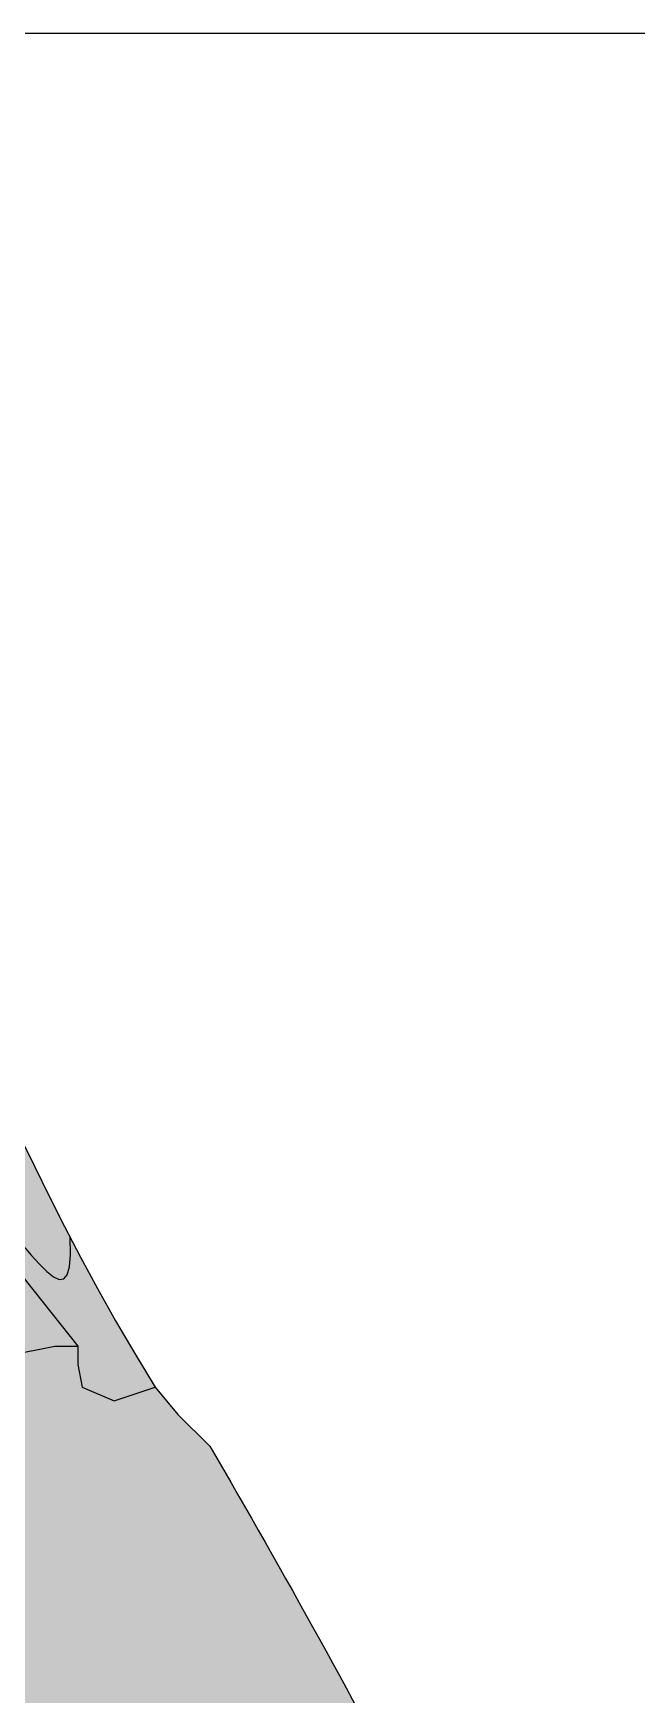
# Model space of a CAD drawing. Header units: millimetres. Extents: x 471 to 1044, y 7 to 541.
# Drawn here: x 509.58 to 518.14, y 207.8 to 231.38 of the extents above; entities that cross this region are included whole.
import ezdxf

# ---------------------------------------------------------------- set-up
doc = ezdxf.new("R2010")
doc.units = ezdxf.units.MM
for name, color, linetype in [('Images', 7, 'Continuous'), ('magpie', 4, 'Continuous'), ('magpiefill', 3, 'Continuous')]:
    doc.layers.add(name, color=color, linetype=linetype)
picture_1 = doc.add_image_def('image6.png', size_in_pixel=(273, 248))

msp = doc.modelspace()

# ---------------------------------------------------------------- hatches: boundary and pattern name
at = {"layer": 'magpiefill'}
h = msp.add_hatch(color=255, dxfattribs=at)
h.dxf.hatch_style = 1
h.paths.add_polyline_path([(507.2921377335135, 220.0089944107872), (507.1247107097585, 220.313997840224), (506.9642190303285, 220.5967244064337), (506.812618815221, 220.8529083236081), (506.6718661844329, 221.0782838059391), (506.5435517231398, 221.2697897569563), (506.4278038772291, 221.4291838375426), (506.3243855577665, 221.5594283979183), (506.2330596758177, 221.6634857883046), (506.1535891424483, 221.7443183589219), (506.0857368687241, 221.8048884599911), (506.0292657657106, 221.8481584417329), (505.9839387444736, 221.8770906543679), (505.9494791934042, 221.893887111933), (505.925452410196, 221.8977084837284), (505.9113841698682, 221.8869551028708), (505.9068002474397, 221.8600273024766), (505.9112264179298, 221.8153254156621), (505.9241884563575, 221.7512497755437), (505.9452121377419, 221.6662007152381), (505.973823237102, 221.5585785678614), (506.0097500598879, 221.4269169717933), (506.0535310332723, 221.2702827864659), (506.105907114859, 221.0878761765743), (506.1676192622513, 220.8788973068138), (506.2394084330532, 220.6425463418796), (506.3220155848682, 220.3780234464667), (506.4161816752998, 220.0845287852705), (506.5226476619517, 219.7612625229862), (506.6433223873927, 219.4052522549227), (506.784786234051, 219.0048352988445), (506.9547874693199, 218.5461764031301), (507.1610743605929, 218.0154403161576), (507.4113951752634, 217.3987917863055), (507.7134981807245, 216.682395561952), (508.0277188069591, 215.9612328352507), (508.35470580318, 215.5462267584057), (508.6372247810708, 215.1851125078559), (508.8801040590366, 214.8735429363971), (509.0881719554831, 214.6071708968244), (509.2662567888156, 214.3816492419333), (509.4191868774396, 214.1926308245191), (509.5517905397604, 214.0357684973774), (509.6688960941834, 213.9067151133037), (509.7743048583195, 213.8029633324207), (509.867710146601, 213.7293650441623), (509.9477782726655, 213.6926119452901), (510.0131755501509, 213.6993957325654), (510.0625682926949, 213.7564081027497), (510.0946228139352, 213.8703407526044), (510.1080054275096, 214.047885378891), (510.1013824470557, 214.2957336783709), (510.0232403672574, 214.445792958306), (509.8076159142475, 214.8723524352491), (509.6023212924394, 215.2884713395927), (509.4058667709439, 215.6939192242877), (509.2167984984974, 216.0887114153876), (509.0338061423386, 216.4738463313545), (508.8556152493322, 216.8505681637516), (508.6809513663428, 217.2201211041432), (508.5085400402343, 217.5837493440937), (508.3371068178715, 217.9426970751667), (508.1653772461189, 218.2982084889259), (507.9920768718409, 218.6515277769357), (507.8164696707574, 219.0029808011977), (507.6399733340103, 219.3492201054658), (507.4645439815965, 219.6859799039318)])
h = msp.add_hatch(color=253, dxfattribs=at)
h.dxf.hatch_style = 1
h.paths.add_polyline_path([(509.3375460465995, 213.8490167777616), (508.8739000363453, 214.4403402812911), (508.9906617381707, 214.1614609746802), (509.0752501766421, 213.940755842788), (509.1315428125212, 213.7714108652285), (509.1634171065701, 213.6466120216155), (509.1747505195507, 213.5595452915633), (509.1694205122249, 213.5033966546858), (509.1513045453546, 213.471352090597), (509.1242800797019, 213.4565975789109), (509.0910411627743, 213.4538759959616), (509.0495481890624, 213.4641578049635), (508.9965781398024, 213.489970365851), (508.9289079962303, 213.5338410385586), (508.8433147395824, 213.5982971830208), (508.7365753510949, 213.6858661591719), (508.605466812004, 213.7990753269465), (508.4467661035459, 213.9404520462789), (508.2568068115995, 214.1129202235696), (508.0301489406153, 214.3209899510825), (507.7609090996867, 214.5695678675473), (507.4432038979067, 214.8635606116943), (507.0711499443688, 215.2078748222529), (506.6388638481662, 215.6074171379532), (506.1404622183924, 216.0670941975249), (505.5700616641404, 216.591812639698), (505.6557937070372, 216.4684841656966), (506.3470779464632, 215.5179793078406), (506.8269332884998, 215.0673977093168), (508.4928246381884, 213.4896389326072), (509.3337444085214, 212.6346760067964), (509.8876434310835, 212.7453999849774), (510.2105546886739, 212.7453999849774)])
h = msp.add_hatch(color=253, dxfattribs=at)
h.dxf.hatch_style = 1
h.paths.add_polyline_path([(510.4914376904392, 213.5622740748163), (510.2506843823582, 214.0090233558121), (510.1013824470557, 214.2957336783709), (510.1080054275096, 214.047885378891), (510.0946228139352, 213.8703407526044), (510.0625682926949, 213.7564081027497), (510.0131755501509, 213.6993957325654), (509.9477782726655, 213.6926119452901), (509.867710146601, 213.7293650441623), (509.7743048583195, 213.8029633324207), (509.6688960941834, 213.9067151133037), (509.5517905397604, 214.0357684973774), (509.4191868774396, 214.1926308245191), (509.2662567888156, 214.3816492419333), (509.0881719554831, 214.6071708968244), (508.8801040590366, 214.8735429363971), (508.6372247810706, 215.185112507856), (508.35470580318, 215.5462267584057), (508.0277188069591, 215.9612328352507), (508.0751316443698, 215.8524163914754), (508.4839285408908, 214.9399194219312), (508.6251681129406, 214.7575672801962), (509.3375460465995, 213.8490167777616), (510.2105546886739, 212.7453999849774), (510.2105546886739, 212.4872011611235), (510.2751357986788, 212.1644526313059), (510.7272121300618, 211.9708035134154), (511.308450681455, 212.1644526313059), (511.0188311090984, 212.6397582655144), (510.7469900223895, 213.1057755623675)])
at = {"layer": 'magpiefill', "true_color": 0x010101}
h = msp.add_hatch(color=18, dxfattribs=at)
h.dxf.hatch_style = 1
edge = h.paths.add_edge_path()
edge.add_line((511.6313619390451, 186.4736741086158), (509.793200335436, 186.2857575992396))
edge.add_line((509.793200335436, 186.2857575992396), (506.6645723138579, 184.2308370188719))
edge.add_line((506.6645723138579, 184.2308370188719), (500.2285438864699, 179.5849287167221))
edge.add_line((500.2285438864699, 179.5849287167221), (496.4741925436022, 176.0111517302121))
edge.add_line((496.4741925436022, 176.0111517302121), (495.8484692223126, 176.0111517302121))
edge.add_line((495.8484692223126, 176.0111517302121), (495.2227430472406, 176.5472188716265))
edge.add_line((495.2227430472406, 176.5472188716265), (495.1333540013422, 176.9045959768396))
edge.add_line((495.1333540013422, 176.9045959768396), (493.2561783299082, 175.4750860723923))
edge.add_line((493.2561783299082, 175.4750860723923), (490.7532793371849, 173.6881975791373))
edge.add_line((490.7532793371849, 173.6881975791373), (490.4851121994895, 174.8496753964719))
edge.add_line((490.4851121994895, 174.8496753964719), (490.5745012453879, 175.4750860723923))
edge.add_line((490.5745012453879, 175.4750860723923), (491.6471726499528, 176.6365624061325))
edge.add_line((491.6471726499528, 176.6365624061325), (492.0047288335466, 176.9045959768396))
edge.add_line((492.0047288335466, 176.9045959768396), (491.7365616958512, 177.0832845294462))
edge.add_line((491.7365616958512, 177.0832845294462), (490.0381641162141, 175.921808195706))
edge.add_line((490.0381641162141, 175.921808195706), (489.5912188867217, 176.2791853009192))
edge.add_line((489.5912188867217, 176.2791853009192), (489.5912188867217, 176.5472188716265))
edge.add_line((489.5912188867217, 176.5472188716265), (488.8761036657513, 176.5472188716265))
edge.add_line((488.8761036657513, 176.5472188716265), (488.6079365280559, 176.9045959768396))
edge.add_line((488.6079365280559, 176.9045959768396), (490.932057428982, 178.1554173286804))
edge.add_line((490.932057428982, 178.1554173286804), (491.3790026584741, 178.9595165572073))
edge.add_line((491.3790026584741, 178.9595165572073), (492.1835069253436, 179.6742722512283))
edge.add_line((492.1835069253436, 179.6742722512283), (490.5745012453879, 179.406238680521))
edge.add_line((490.5745012453879, 179.406238680521), (491.8259507417495, 180.4783714797552))
edge.add_line((491.8259507417495, 180.4783714797552), (496.0272473141097, 182.8906706489306))
edge.add_line((496.0272473141097, 182.8906706489306), (499.9603767487745, 185.7496919414198))
edge.add_line((499.9603767487745, 185.7496919414198), (504.4298404588301, 188.3406796632016))
edge.add_line((504.4298404588301, 188.3406796632016), (507.1115203971333, 189.9488781202556))
edge.add_line((507.1115203971333, 189.9488781202556), (507.3796875348287, 190.9316673849837))
edge.add_line((507.3796875348287, 190.9316673849837), (508.3629698934949, 191.5570780609039))
edge.add_line((508.3629698934949, 191.5570780609039), (509.4356412980594, 191.1103559375902))
edge.add_line((509.4356412980594, 191.1103559375902), (510.1507565190302, 191.1997009556908))
edge.add_line((510.1507565190302, 191.1997009556908), (511.6703731530872, 192.4505223075314))
edge.add_line((511.6703731530872, 192.4505223075314), (512.9218255032317, 193.2546215360585))
edge.add_line((512.9218255032317, 193.2546215360585), (513.01121454913, 191.4677330428035))
edge.add_line((513.01121454913, 191.4677330428035), (512.6536555117534, 190.1275681564566))
edge.add_line((512.6536555117534, 190.1275681564566), (512.2960993281592, 189.9488781202556))
edge.add_line((512.2960993281592, 189.9488781202556), (511.7597621989855, 190.1275681564566))
edge.add_line((511.7597621989855, 190.1275681564566), (511.0446498317976, 189.4128124624358))
edge.add_line((511.0446498317976, 189.4128124624358), (512.1480193804334, 188.4747149934844))
edge.add_line((512.1480193804334, 188.4747149934844), (512.3417655642309, 189.3138611710099))
edge.add_line((512.3417655642309, 189.3138611710099), (513.2459153732141, 189.830258818718))
edge.add_line((513.2459153732141, 189.830258818718), (514.6021386597974, 189.8948085246814))
edge.add_line((514.6021386597974, 189.8948085246814), (515.3771233949881, 189.6366097008274))
edge.add_line((515.3771233949881, 189.6366097008274), (515.3771233949881, 189.0556623471559))
edge.add_line((515.3771233949881, 189.0556623471559), (514.73130373359, 188.797463523302))
edge.add_line((514.73130373359, 188.797463523302), (513.5042426670168, 188.5392646994478))
edge.add_line((513.5042426670168, 188.5392646994478), (512.0834354166452, 187.4419196980684))
edge.add_line((512.0834354166452, 187.4419196980684), (512.0834354166452, 186.6673232265064))
edge.add_line((512.0834354166452, 186.6673232265064), (513.2459153732141, 187.1191711682509))
edge.add_line((513.2459153732141, 187.1191711682509), (516.0875270201734, 188.2165161696305))
edge.add_line((516.0875270201734, 188.2165161696305), (517.9604106019281, 189.2493114650463))
edge.add_line((517.9604106019281, 189.2493114650463), (519.8332913298993, 190.6048552902798))
edge.add_line((519.8332913298993, 190.6048552902798), (522.2874134630467, 192.4122470572579))
edge.add_line((522.2874134630467, 192.4122470572579), (520.9957712864682, 191.9603991155134))
edge.add_line((520.9957712864682, 191.9603991155134), (519.7687102198945, 191.5085511737689))
edge.add_line((519.7687102198945, 191.5085511737689), (518.477068043316, 191.8312997035864))
edge.add_line((518.477068043316, 191.8312997035864), (517.3145880867471, 192.7995452930388))
edge.add_line((517.3145880867471, 192.7995452930388), (516.6041844615618, 194.2196373406416))
edge.add_line((516.6041844615618, 194.2196373406416), (516.345857167759, 195.8333799897291))
edge.add_line((516.345857167759, 195.8333799897291), (516.6687684253495, 197.3180232268896))
edge.add_line((516.6687684253495, 197.3180232268896), (518.0249917119329, 198.8026664640502))
edge.add_line((518.0249917119329, 198.8026664640502), (517.3145880867471, 198.544467640196))
edge.add_line((517.3145880867471, 198.544467640196), (513.9563189983999, 196.8016255791815))
edge.add_line((513.9563189983999, 196.8016255791815), (511.0501205338694, 195.187882930094))
edge.add_line((511.0501205338694, 195.187882930094), (509.4355699534833, 193.8968888108241))
edge.add_line((509.4355699534833, 193.8968888108241), (508.5960012545049, 192.6704458811118))
edge.add_line((508.5960012545049, 192.6704458811118), (507.6918514455217, 191.9603991155134))
edge.add_line((507.6918514455217, 191.9603991155134), (506.7231205265336, 191.7022002916594))
edge.add_line((506.7231205265336, 191.7022002916594), (506.141879121358, 191.9603991155134))
edge.add_line((506.141879121358, 191.9603991155134), (505.8189707175504, 192.3476973512943))
edge.add_line((505.8189707175504, 192.3476973512943), (505.8835518275553, 193.251391751189))
edge.add_line((505.8835518275553, 193.251391751189), (506.5293714889533, 194.7360349883495))
edge.add_line((506.5293714889533, 194.7360349883495), (506.0772980113532, 195.7042805778021))
edge.add_line((506.0772980113532, 195.7042805778021), (505.9481329375601, 194.8651344002765))
edge.add_line((505.9481329375601, 194.8651344002765), (505.3668943861674, 194.4778361644956))
edge.add_line((505.3668943861674, 194.4778361644956), (503.9460871357962, 193.6386899869701))
edge.add_line((503.9460871357962, 193.6386899869701), (503.4940136581961, 193.9614385167877))
edge.add_line((503.4940136581961, 193.9614385167877), (503.041937326813, 194.2196373406416))
edge.add_line((503.041937326813, 194.2196373406416), (502.5898638492129, 194.6714852823861))
edge.add_line((502.5898638492129, 194.6714852823861), (502.3961176654154, 195.3815320479846))
edge.add_line((502.3961176654154, 195.3815320479846), (502.4606987754203, 195.8333799897291))
edge.add_line((502.4606987754203, 195.8333799897291), (501.8794602240271, 195.9624794016561))
edge.add_line((501.8794602240271, 195.9624794016561), (501.556548966437, 196.22067822551))
edge.add_line((501.556548966437, 196.22067822551), (501.1044726350535, 196.6725261672545))
edge.add_line((501.1044726350535, 196.6725261672545), (500.7169802674587, 197.1889238149627))
edge.add_line((500.7169802674587, 197.1889238149627), (500.9107264512561, 198.1571694044151))
edge.add_line((500.9107264512561, 198.1571694044151), (500.7169802674587, 198.1571694044151))
edge.add_line((500.7169802674587, 198.1571694044151), (500.1357417160655, 198.3508185223056))
edge.add_line((500.1357417160655, 198.3508185223056), (499.5545031646727, 198.8672161700135))
edge.add_line((499.5545031646727, 198.8672161700135), (499.2315919070822, 199.5127132296486))
edge.add_line((499.2315919070822, 199.5127132296486), (499.3607569808753, 200.0936605833201))
edge.add_line((499.3607569808753, 200.0936605833201), (499.489919200885, 200.739157642955))
edge.add_line((499.489919200885, 200.739157642955), (499.1670107970774, 200.8037073489186))
edge.add_line((499.1670107970774, 200.8037073489186), (498.5211882818969, 201.3846547025901))
edge.add_line((498.5211882818969, 201.3846547025901), (498.1336959143016, 202.1592496905578))
edge.add_line((498.1336959143016, 202.1592496905578), (498.1982770243064, 202.8692964561562))
edge.add_line((498.1982770243064, 202.8692964561562), (499.2961730170871, 203.5793432217547))
edge.add_line((499.2961730170871, 203.5793432217547), (500.7815642312464, 204.3539396933168))
edge.add_line((500.7815642312464, 204.3539396933168), (501.8148762602393, 205.1930858708422))
edge.add_line((501.8148762602393, 205.1930858708422), (502.7190260692225, 205.9676823424043))
edge.add_line((502.7190260692225, 205.9676823424043), (502.8481911430151, 206.0967817543312))
edge.add_line((502.8481911430151, 206.0967817543312), (503.1711024006056, 206.2258811662582))
edge.add_line((503.1711024006056, 206.2258811662582), (503.5585947682009, 206.5486296960757))
edge.add_line((503.5585947682009, 206.5486296960757), (503.6231758782058, 206.8068285199297))
edge.add_line((503.6231758782058, 206.8068285199297), (503.6231758782058, 207.0004776378203))
edge.add_line((503.6231758782058, 207.0004776378203), (503.5585947682009, 207.2586764616742))
edge.add_line((503.5585947682009, 207.2586764616742), (503.3648485844035, 207.4523255795648))
edge.add_line((503.3648485844035, 207.4523255795648), (503.1711024006056, 207.5814249914918))
edge.add_line((503.1711024006056, 207.5814249914918), (502.91277225302, 207.6459746974554))
edge.add_line((502.91277225302, 207.6459746974554), (503.1065184368179, 207.7750741093823))
edge.add_line((503.1065184368179, 207.7750741093823), (503.3648485844035, 207.7750741093823))
edge.add_line((503.3648485844035, 207.7750741093823), (503.6231758782058, 207.8396238153457))
edge.add_line((503.6231758782058, 207.8396238153457), (504.0752522095888, 207.8396238153457))
edge.add_line((504.0752522095888, 207.8396238153457), (504.3335795033915, 207.8396238153457))
edge.add_line((504.3335795033915, 207.8396238153457), (504.527325687189, 207.9041735213093))
edge.add_line((504.527325687189, 207.9041735213093), (504.7210718709869, 208.0332729332363))
edge.add_line((504.7210718709869, 208.0332729332363), (504.8502369447795, 208.3560214630538))
edge.add_line((504.8502369447795, 208.3560214630538), (504.9148209085672, 208.5496705809442))
edge.add_line((504.9148209085672, 208.5496705809442), (504.656490760982, 208.8078694047983))
edge.add_line((504.656490760982, 208.8078694047983), (503.8169220620036, 209.2597173465429))
edge.add_line((503.8169220620036, 209.2597173465429), (504.9148209085672, 209.0015185226887))
edge.add_line((504.9148209085672, 209.0015185226887), (505.4960594599604, 208.8724191107617))
edge.add_line((505.4960594599604, 208.8724191107617), (505.8189707175504, 209.0660682286523))
edge.add_line((505.8189707175504, 209.0660682286523), (505.8189707175504, 209.1951676405793))
edge.add_line((505.8189707175504, 209.1951676405793), (505.8189707175504, 209.5179161703968))
edge.add_line((505.8189707175504, 209.5179161703968), (505.6252216799701, 209.6470155823238))
edge.add_line((505.6252216799701, 209.6470155823238), (505.4960594599604, 209.9697641121413))
edge.add_line((505.4960594599604, 209.9697641121413), (506.0127169013483, 209.9052144061777))
edge.add_line((506.0127169013483, 209.9052144061777), (506.2710441951506, 209.9052144061777))
edge.add_line((506.2710441951506, 209.9052144061777), (506.6585365627459, 209.9052144061777))
edge.add_line((506.6585365627459, 209.9052144061777), (506.6585365627459, 210.0343138181047))
edge.add_line((506.6585365627459, 210.0343138181047), (506.5939554527411, 210.4216120538858))
edge.add_line((506.5939554527411, 210.4216120538858), (506.4647903789485, 210.6798093941454))
edge.add_line((506.4647903789485, 210.6798093941454), (506.4002092689436, 211.002557923963))
edge.add_line((506.4002092689436, 211.002557923963), (506.7231205265336, 211.002557923963))
edge.add_line((506.7231205265336, 211.002557923963), (506.9814478203364, 211.0671076299263))
edge.add_line((506.9814478203364, 211.0671076299263), (507.110612894129, 211.2607567478169))
edge.add_line((507.110612894129, 211.2607567478169), (507.1751940041338, 211.7126046895614))
edge.add_line((507.1751940041338, 211.7126046895614), (507.2397751141386, 211.8417041014884))
edge.add_line((507.2397751141386, 211.8417041014884), (507.4981052617243, 211.8417041014884))
edge.add_line((507.4981052617243, 211.8417041014884), (507.6918514455217, 211.8417041014884))
edge.add_line((507.6918514455217, 211.8417041014884), (507.8210165193148, 211.9708035134154))
edge.add_line((507.8210165193148, 211.9708035134154), (508.0147627031122, 211.9708035134154))
edge.add_line((508.0147627031122, 211.9708035134154), (508.079343813117, 212.2935520432329))
edge.add_line((508.079343813117, 212.2935520432329), (508.079343813117, 212.4226514551599))
edge.add_line((508.079343813117, 212.4226514551599), (507.7564325555265, 212.5517508670869))
edge.add_line((507.7564325555265, 212.5517508670869), (508.0147627031122, 212.6808502790138))
edge.add_line((508.0147627031122, 212.6808502790138), (508.2085088869101, 212.6808502790138))
edge.add_line((508.2085088869101, 212.6808502790138), (508.4668361807123, 212.6163005730505))
edge.add_line((508.4668361807123, 212.6163005730505), (508.7897474383028, 212.5517508670869))
edge.add_line((508.7897474383028, 212.5517508670869), (509.241820915903, 212.6163005730505))
edge.add_line((509.241820915903, 212.6163005730505), (509.8876434310835, 212.7453999849774))
edge.add_line((509.8876434310835, 212.7453999849774), (510.2105546886739, 212.7453999849774))
edge.add_line((510.2105546886739, 212.7453999849774), (510.2105546886739, 212.4872011611235))
edge.add_line((510.2105546886739, 212.4872011611235), (510.2751357986788, 212.1644526313059))
edge.add_line((510.2751357986788, 212.1644526313059), (510.7272121300618, 211.9708035134154))
edge.add_line((510.7272121300618, 211.9708035134154), (511.308450681455, 212.1644526313059))
edge.add_line((511.308450681455, 212.1644526313059), (511.6313619390451, 211.777154395525))
edge.add_line((511.6313619390451, 211.777154395525), (512.0838948757134, 211.3270674802573))
edge.add_arc((399.9712466464492, 145.8717677272037), 129.8215781707372, 24.719683433103285, 30.277882808560207, ccw=False)
edge.add_arc((519.9954860884998, 201.886137729075), 2.717253438401666, 219.4264190677757, 277.5112522925736)
edge.add_arc((522.9320871455692, 196.8253658053719), 3.502217643125006, 76.09792839104102, 137.4828955815185, ccw=False)
edge.add_arc((522.7414643394177, 192.5421308057518), 7.751876948521335, 60.01917854986198, 82.34898294536907, ccw=False)
edge.add_arc((522.8461723029512, 187.8389036039655), 12.02382861166449, 55.16074552816201, 71.73216053091448, ccw=False)
edge.add_arc((529.3808898158259, 191.9828036716318), 5.73450067739065, 86.65890143975257, 120.3195061907504)
edge.add_arc((531.1366282548039, 189.1466154433466), 9.069487645513687, 120.8490791888015, 144.9821508602811)
edge.add_arc((524.9343507968136, 193.6999248560093), 1.387605128894924, 152.0183299640207, 206.9559763139698)
edge.add_arc((418.861208866476, 65.26281495983893), 165.3044430536455, 45.89312228263083, 50.63922831697829, ccw=False)
edge.add_line((533.912935035841, 183.9584728362979), (533.783030832243, 183.4398394119257))
edge.add_line((533.783030832243, 183.4398394119257), (533.9767770160408, 183.1816405880718))
edge.add_line((533.9767770160408, 183.1816405880718), (534.5580184212165, 182.9879914701812))
edge.add_line((534.5580184212165, 182.9879914701812), (534.3642722374191, 182.6006932344003))
edge.add_line((534.3642722374191, 182.6006932344003), (534.6225995312213, 182.2779447045828))
edge.add_line((534.6225995312213, 182.2779447045828), (534.7517646050144, 181.9551961747652))
edge.add_line((534.7517646050144, 181.9551961747652), (534.2996882736313, 181.5678979389843))
edge.add_line((534.2996882736313, 181.5678979389843), (534.2351071636265, 181.1805997032031))
edge.add_line((534.2351071636265, 181.1805997032031), (534.4288533474239, 180.7933014674222))
edge.add_line((534.4288533474239, 180.7933014674222), (533.912195906036, 180.5996523495317))
edge.add_line((533.912195906036, 180.5996523495317), (533.3955384646481, 180.7287517614586))
edge.add_line((533.3955384646481, 180.7287517614586), (533.4601195746529, 180.2769038197141))
edge.add_line((533.4601195746529, 180.2769038197141), (532.7497188032501, 180.0832547018238))
edge.add_line((532.7497188032501, 180.0832547018238), (532.4268075456596, 180.2769038197141))
edge.add_line((532.4268075456596, 180.2769038197141), (532.2330613618622, 180.3414535256777))
edge.add_line((532.2330613618622, 180.3414535256777), (532.0393151780647, 180.0832547018238))
edge.add_line((532.0393151780647, 180.0832547018238), (531.7164039204742, 179.8250558779696))
edge.add_line((531.7164039204742, 179.8250558779696), (531.3934926628838, 179.9541552898968))
edge.add_line((531.3934926628838, 179.9541552898968), (530.5539239639054, 179.3732079362253))
edge.add_line((530.5539239639054, 179.3732079362253), (530.5539239639054, 179.6314067600792))
edge.add_line((530.5539239639054, 179.6314067600792), (529.9726854125126, 180.1478044077871))
edge.add_line((529.9726854125126, 180.1478044077871), (529.9726854125126, 180.4060032316413))
edge.add_line((529.9726854125126, 180.4060032316413), (529.8435203387196, 180.2769038197141))
edge.add_line((529.8435203387196, 180.2769038197141), (529.4560279711247, 179.6959564660426))
edge.add_line((529.4560279711247, 179.6959564660426), (529.4560279711247, 179.3086582302617))
edge.add_line((529.4560279711247, 179.3086582302617), (529.4560279711247, 178.4695120527363))
edge.add_line((529.4560279711247, 178.4695120527363), (529.0039544935246, 178.4695120527363))
edge.add_line((529.0039544935246, 178.4695120527363), (528.8102083097267, 178.6631611706266))
edge.add_line((528.8102083097267, 178.6631611706266), (528.745624345939, 178.7922605825536))
edge.add_line((528.745624345939, 178.7922605825536), (528.0998046845414, 178.9859097004442))
edge.add_line((528.0998046845414, 178.9859097004442), (527.7768934269509, 179.1795588183347))
edge.add_line((527.7768934269509, 179.1795588183347), (527.6477283531578, 179.0504594064078))
edge.add_line((527.6477283531578, 179.0504594064078), (527.6477283531578, 178.7277108765902))
edge.add_line((527.6477283531578, 178.7277108765902), (527.260235985563, 178.2113132288821))
edge.add_line((527.260235985563, 178.2113132288821), (527.0019086917603, 178.4049623467727))
edge.add_line((527.0019086917603, 178.4049623467727), (527.0019086917603, 178.5986114646632))
edge.add_line((527.0019086917603, 178.5986114646632), (526.2269211027867, 178.4049623467727))
edge.add_line((526.2269211027867, 178.4049623467727), (525.8394287351914, 177.9531144050281))
edge.add_line((525.8394287351914, 177.9531144050281), (524.9998628899964, 177.6303658752106))
edge.add_line((524.9998628899964, 177.6303658752106), (524.6123705224011, 177.8240149931012))
edge.add_line((524.6123705224011, 177.8240149931012), (524.4186214848203, 178.1467635229187))
edge.add_line((524.4186214848203, 178.1467635229187), (524.0957130810132, 178.1467635229187))
edge.add_line((524.0957130810132, 178.1467635229187), (523.3853094558274, 177.5658161692472))
edge.add_line((523.3853094558274, 177.5658161692472), (522.7394869406464, 176.9203191096121))
edge.add_line((522.7394869406464, 176.9203191096121), (522.0936672792488, 176.1457226380501))
edge.add_line((522.0936672792488, 176.1457226380501), (521.5770098378609, 175.5002255784152))
edge.add_line((521.5770098378609, 175.5002255784152), (521.1249335064779, 175.0483791202651))
edge.add_line((521.1249335064779, 175.0483791202651), (520.4791138450798, 174.8547300023745))
edge.add_line((520.4791138450798, 174.8547300023745), (519.8978724399042, 174.9838294143015))
edge.add_line((519.8978724399042, 174.9838294143015), (519.5103800723089, 175.3711261664882))
edge.add_line((519.5103800723089, 175.3711261664882), (519.1228877047135, 175.7584244022692))
edge.add_line((519.1228877047135, 175.7584244022692), (518.9291415209161, 176.3393717559406))
edge.add_line((518.9291415209161, 176.3393717559406), (518.6062302633256, 176.7912196976852))
edge.add_line((518.6062302633256, 176.7912196976852), (518.2833190057352, 176.8557694036488))
edge.add_line((518.2833190057352, 176.8557694036488), (517.8958266381399, 176.9848688155757))
edge.add_line((517.8958266381399, 176.9848688155757), (517.5729182343327, 176.9848688155757))
edge.add_line((517.5729182343327, 176.9848688155757), (516.9916768291566, 177.8885646990648))
edge.add_line((516.9916768291566, 177.8885646990648), (516.4104382777639, 178.6631611706266))
edge.add_line((516.4104382777639, 178.6631611706266), (516.1521109839616, 178.6631611706266))
edge.add_line((516.1521109839616, 178.6631611706266), (515.6354535425733, 178.9213599944808))
edge.add_line((515.6354535425733, 178.9213599944808), (514.73130373359, 179.7605061720062))
edge.add_line((514.73130373359, 179.7605061720062), (514.4729735860049, 180.1478044077871))
edge.add_line((514.4729735860049, 180.1478044077871), (514.3438113659952, 180.4060032316413))
edge.add_line((514.3438113659952, 180.4060032316413), (514.279227402207, 180.7933014674222))
edge.add_line((514.279227402207, 180.7933014674222), (514.0209001084047, 180.7933014674222))
edge.add_line((514.0209001084047, 180.7933014674222), (513.4396615570115, 180.9869505853128))
edge.add_line((513.4396615570115, 180.9869505853128), (513.3750775932238, 181.1160499972398))
edge.add_line((513.3750775932238, 181.1160499972398), (513.1167502994215, 181.5033482330207))
edge.add_line((513.1167502994215, 181.5033482330207), (513.0521691894166, 181.6324476449477))
edge.add_line((513.0521691894166, 181.6324476449477), (512.7292579318262, 182.3424944105461))
edge.add_line((512.7292579318262, 182.3424944105461), (512.3417655642309, 182.6006932344003))
edge.add_line((512.3417655642309, 182.6006932344003), (512.1480193804334, 182.7943423522906))
edge.add_line((512.1480193804334, 182.7943423522906), (511.8896892328478, 183.1816405880718))
edge.add_line((511.8896892328478, 183.1816405880718), (511.7605241590552, 183.6980382357797))
edge.add_line((511.7605241590552, 183.6980382357797), (511.7605241590552, 184.0207852820029))
edge.add_line((511.7605241590552, 184.0207852820029), (512.2126004904383, 184.666282341638))
edge.add_line((512.2126004904383, 184.666282341638), (512.0188543066404, 184.6017326356744))
edge.add_line((512.0188543066404, 184.6017326356744), (511.5667779752573, 185.1181302833825))
edge.add_line((511.5667779752573, 185.1181302833825), (511.5021968652525, 185.569978225127))
edge.add_line((511.5021968652525, 185.569978225127), (512.0188543066404, 186.3445746966888))
edge.add_line((512.0188543066404, 186.3445746966888), (511.6313619390451, 186.4736741086158))

# ---------------------------------------------------------------- linework, layer by layer
at = {"layer": 'magpie'}
for points in [[(508.0277188069591, 215.9612328352507), (508.35470580318, 215.5462267584057), (508.6372247810706, 215.185112507856), (508.8801040590366, 214.8735429363971), (509.0881719554831, 214.6071708968244), (509.2662567888156, 214.3816492419333), (509.4191868774396, 214.1926308245191), (509.5517905397604, 214.0357684973774), (509.6688960941834, 213.9067151133037), (509.7743048583195, 213.8029633324207), (509.867710146601, 213.7293650441623), (509.9477782726655, 213.6926119452901), (510.0131755501509, 213.6993957325654), (510.0625682926949, 213.7564081027497), (510.0946228139352, 213.8703407526044), (510.1080054275096, 214.047885378891), (510.1013824470557, 214.2957336783708)], [(509.4058667709439, 215.6939192242878), (509.6023212924394, 215.2884713395927), (509.8076159142475, 214.8723524352491), (510.0232403672574, 214.445792958306), (510.2506843823582, 214.0090233558121), (510.4914376904392, 213.5622740748163), (510.7469900223895, 213.1057755623675), (511.0188311090984, 212.6397582655144), (511.308450681455, 212.1644526313059)], [(509.3375460465995, 213.8490167777616), (510.2105546886739, 212.7453999849774)]]:
    msp.add_lwpolyline(points, dxfattribs=at)
msp.add_lwpolyline([(509.241820915903, 212.6163005730505), (509.8876434310835, 212.7453999849774), (510.2105546886739, 212.7453999849774), (510.2105546886739, 212.4872011611235), (510.2751357986788, 212.1644526313059), (510.7272121300618, 211.9708035134154), (511.308450681455, 212.1644526313059), (511.6313619390451, 211.777154395525), (512.0838948757134, 211.3270674802573, -0.02425697582569045), (517.8965686217282, 200.1604460659478, 0.2590125340357822)], format="xyb", dxfattribs=at)

# ---------------------------------------------------------------- pictures from other files: only their frames are drawn
at = {"layer": 'Images'}
image = msp.add_image(picture_1, insert=(470.7607570016401, 149.6796601567851), size_in_units=(89.93415841046361, 81.69842961829661), dxfattribs=at)
image.dxf.flags = 15

doc.saveas('drawing.dxf')
